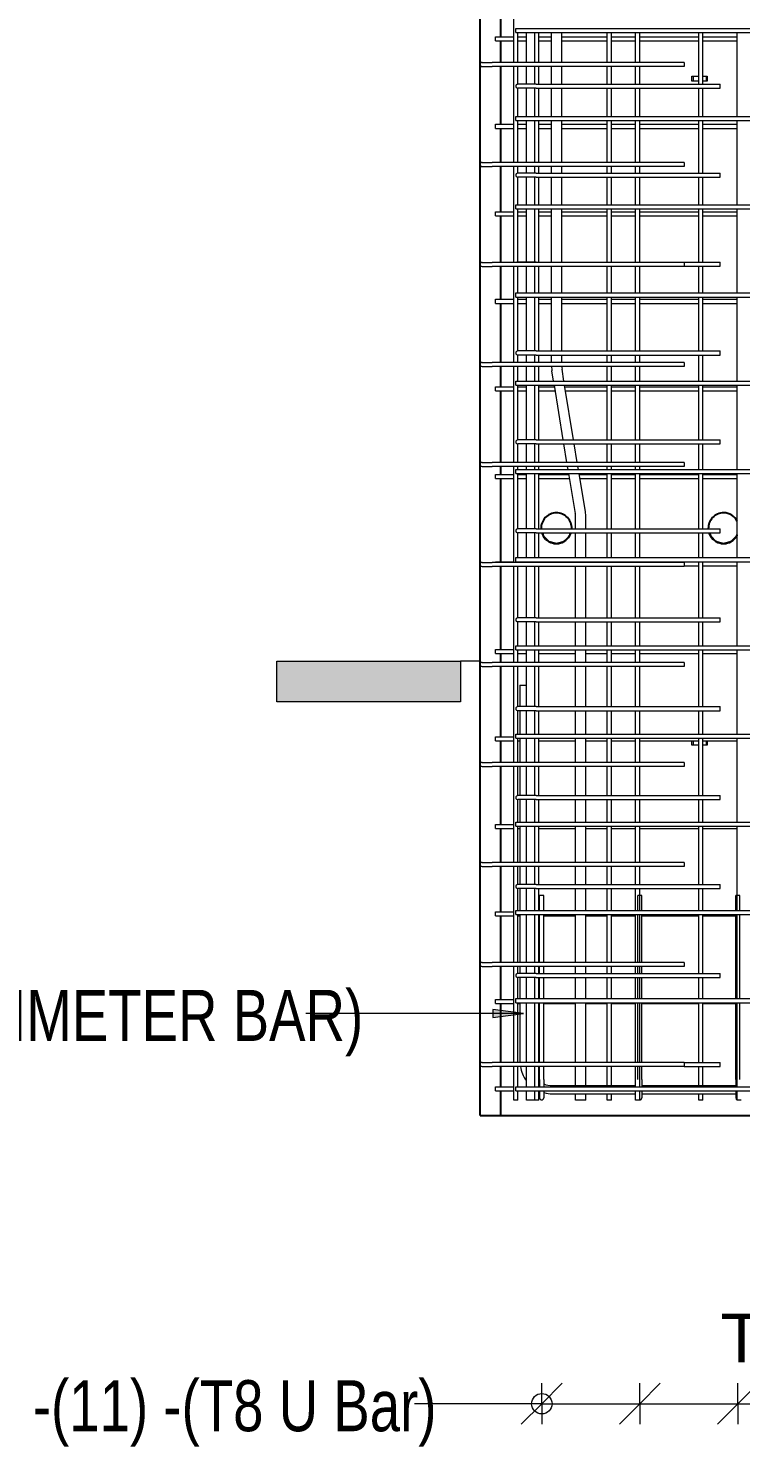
# Model space of a CAD drawing. Header units: millimetres. Extents: x 15382 to 36280, y -2060 to 13564.
# Drawn here: x 17426 to 18820, y -2044 to 734 of the extents above; entities that cross this region are included whole.
import ezdxf

# ---------------------------------------------------------------- set-up
doc = ezdxf.new("R2010")
doc.units = ezdxf.units.MM
for name, color, linetype, lineweight in [('A-ANNO-DIMS', 211, 'Continuous', 9), ('A-ANNO-DIMS-40', 211, 'Continuous', 9), ('A-GENM', 13, 'Continuous', 18), ('A-WALL', 113, 'Continuous', 25), ('G-ANNO-SYMB', 111, 'Continuous', 9), ('S-RBAR', 171, 'Continuous', 18), ('S-RBAR-IDEN', 171, 'Continuous', 9)]:
    doc.layers.add(name, color=color, linetype=linetype, lineweight=lineweight)
doc.styles.add('Arial_1', font='arial.ttf', dxfattribs={"height": 95.25})
doc.styles.add('Nirmala UI Semilight', font='NirmalaS.ttf', dxfattribs={"width": 0.8, "height": 100})
doc.dimstyles.new('Arrow_Filled_-_2_5_NI_UI', dxfattribs={"dimscale": 304.8, "dimtxt": 104.736395, "dimasz": 0.262467, "dimexe": 0.131234, "dimexo": 0.0625, "dimgap": 0.131234, "dimtad": 1, "dimdec": 0, "dimzin": 0, "dimdsep": 46, "dimtxsty": 'Nirmala UI Semilight', "dimblk1": 'OBLIQUE', "dimblk2": 'OBLIQUE', "dimsah": 1, "dimcen": 0.09, "dimazin": 0, "dimtfac": 1, "dimtdec": 4, "dimtix": 1, "dimtmove": 0, "dimatfit": 3, "dimfxl": 0.131234, "dimfxlon": 1, "dimtvp": 1, "dimtolj": 1, "dimtzin": 0, "dimarcsym": 2})

# ---------------------------------------------------------------- blocks, each defined once
blk = doc.blocks.new('RR spread anchor face based - RR-SA-2_5-200-1726821-Elevation Front 1')
at = {"layer": 'A-GENM'}
for p, q in [((18725.1, -670), (18725.1, -661.6)), ((18727.6, -661.6), (18727.6, -670)), ((18752.6, -661.6), (18752.6, -670)), ((18755.1, -661.6), (18755.1, -670)), ((18727.6, -670), (18725.1, -670)), ((18738.6, -670), (18727.6, -670)), ((18752.6, -670), (18746.6, -670)), ((18755.1, -670), (18752.6, -670))]:
    blk.add_line(p, q, dxfattribs=at)
blk = doc.blocks.new('RR spread anchor face based - RR-SA-2_5-200-V5-Elevation Front 1')
at = {"layer": 'A-GENM'}
for p, q in [((18725.1, 640), (18727.6, 640)), ((18725.1, 630), (18725.1, 640)), ((18727.6, 640), (18738.6, 640)), ((18727.6, 640), (18727.6, 630)), ((18746.6, 640), (18752.6, 640)), ((18752.6, 640), (18755.1, 640)), ((18752.6, 640), (18752.6, 630)), ((18755.1, 640), (18755.1, 630)), ((18727.6, 630), (18725.1, 630)), ((18738.6, 630), (18727.6, 630)), ((18752.6, 630), (18746.6, 630)), ((18755.1, 630), (18752.6, 630))]:
    blk.add_line(p, q, dxfattribs=at)
blk = doc.blocks.new('Detail View - M_Section Tail - Filled Horizontal-14034-Elevation Front 1')
at = {"layer": 'G-ANNO-SYMB'}
blk.add_hatch(color=256, dxfattribs=at).paths.add_polyline_path([(18271.9, 3714.8), (18271.9, 3794.8), (17911.9, 3794.8), (17911.9, 3714.8)])
for p, q in [((17911.9, 3714.8), (17911.9, 3794.8)), ((17911.9, 3794.8), (18271.9, 3794.8)), ((18271.9, 3794.8), (18271.9, 3714.8)), ((18271.9, 3714.8), (17911.9, 3714.8))]:
    blk.add_line(p, q, dxfattribs=at)
blk = doc.blocks.new('DIMBLOCK1-Elevation Front 1')
at = {"layer": 'A-ANNO-DIMS-40'}
for p, q in [((18430.8, -1959.4), (18470.8, -1919.4)), ((18430.8, -1959.4), (18430.8, -1919.4)), ((18622.9, -1959.4), (18662.9, -1919.4)), ((18622.9, -1959.4), (18622.9, -1919.4)), ((18430.8, -1959.4), (18390.8, -1999.4)), ((18430.8, -1959.4), (18622.9, -1959.4)), ((18430.8, -1959.4), (18430.8, -1999.4)), ((18622.9, -1959.4), (18582.9, -1999.4)), ((18622.9, -1959.4), (18622.9, -1999.4))]:
    blk.add_line(p, q, dxfattribs=at)
blk = doc.blocks.new('_Oblique')
at = {"color": 0, "linetype": 'ByBlock', "lineweight": -2}
blk.add_line((-0.5, -0.5), (0.5, 0.5), dxfattribs=at)
blk = doc.blocks.new('DIMBLOCK2-Elevation Front 1')
at = {"layer": 'A-ANNO-DIMS-40'}
for p, q in [((18622.9, -1959.4), (18662.9, -1919.4)), ((18622.9, -1959.4), (18622.9, -1919.4)), ((18815.1, -1959.4), (18855.1, -1919.4)), ((18815.1, -1959.4), (18815.1, -1919.4)), ((18622.9, -1959.4), (18582.9, -1999.4)), ((18622.9, -1959.4), (18815.1, -1959.4)), ((18622.9, -1959.4), (18622.9, -1999.4)), ((18815.1, -1959.4), (18775.1, -1999.4)), ((18815.1, -1959.4), (18815.1, -1999.4))]:
    blk.add_line(p, q, dxfattribs=at)
blk = doc.blocks.new('DIMBLOCK3-Elevation Front 1')
at = {"layer": 'A-ANNO-DIMS-40'}
for p, q in [((18815.1, -1959.4), (18855.1, -1919.4)), ((18815.1, -1959.4), (18815.1, -1919.4)), ((19007.2, -1959.4), (19047.2, -1919.4)), ((19007.2, -1959.4), (19007.2, -1919.4)), ((18815.1, -1959.4), (18775.1, -1999.4)), ((18815.1, -1959.4), (19007.2, -1959.4)), ((18815.1, -1959.4), (18815.1, -1999.4)), ((19007.2, -1959.4), (18967.2, -1999.4)), ((19007.2, -1959.4), (19007.2, -1999.4))]:
    blk.add_line(p, q, dxfattribs=at)
blk = doc.blocks.new('DIMBLOCK11-Elevation Front 1')
at = {"layer": 'A-ANNO-DIMS-40'}
for p, q in [((18430.8, -1959.4), (18470.8, -1919.4)), ((18430.8, -1959.4), (18430.8, -1919.4)), ((18622.9, -1959.4), (18662.9, -1919.4)), ((18622.9, -1959.4), (18622.9, -1919.4)), ((18815.1, -1959.4), (18855.1, -1919.4)), ((18815.1, -1959.4), (18815.1, -1919.4)), ((19007.2, -1959.4), (19047.2, -1919.4)), ((19007.2, -1959.4), (19007.2, -1919.4)), ((19196.8, -1959.4), (19236.8, -1919.4)), ((19196.8, -1959.4), (19196.8, -1919.4)), ((18430.8, -1959.4), (18390.8, -1999.4)), ((18430.8, -1959.4), (19007.2, -1959.4)), ((18430.8, -1959.4), (18622.9, -1959.4)), ((18430.8, -1959.4), (18430.8, -1999.4)), ((18622.9, -1959.4), (18582.9, -1999.4)), ((18622.9, -1959.4), (18815.1, -1959.4)), ((18622.9, -1959.4), (18622.9, -1999.4)), ((18815.1, -1959.4), (18775.1, -1999.4)), ((18815.1, -1959.4), (19007.2, -1959.4)), ((18815.1, -1959.4), (18815.1, -1999.4)), ((19007.2, -1959.4), (18967.2, -1999.4)), ((19007.2, -1959.4), (19196.8, -1959.4)), ((19007.2, -1959.4), (19007.2, -1999.4)), ((19196.8, -1959.4), (19156.8, -1999.4)), ((19196.8, -1959.4), (19196.8, -1999.4))]:
    blk.add_line(p, q, dxfattribs=at)
blk = doc.blocks.new('_None')

msp = doc.modelspace()

# ---------------------------------------------------------------- hatches: boundary and pattern name
at = {"layer": 'S-RBAR-IDEN'}
msp.add_hatch(color=256, dxfattribs=at).paths.add_polyline_path([(18395, -1195.2), (18335, -1187.3), (18335, -1203.1)])

# ---------------------------------------------------------------- linework, layer by layer
at = {"layer": 'A-WALL'}
for p, q in [((18310.1, -1395), (18310.1, 3060)), ((18350.1, 854.8), (18350.1, 717.1)), ((18350.1, 709.1), (18350.1, 667)), ((18350.1, 659), (18350.1, 545.8)), ((18350.1, 537.8), (18350.1, 471.2)), ((18350.1, 463.2), (18350.1, 374.4)), ((18350.1, 366.4), (18350.1, 275.4)), ((18350.1, 267.4), (18350.1, 203.1)), ((18350.1, 195.1), (18350.1, 79.6)), ((18350.1, 71.6), (18350.1, 31.8)), ((18350.1, 23.8), (18350.1, -116.2)), ((18350.1, -124.2), (18350.1, -139.6)), ((18350.1, -147.6), (18350.1, -310.9)), ((18429.7, -245.4), (18429.9, -246.2)), ((18489.2, -246.2), (18489.5, -245.4)), ((18757.2, -245.4), (18757.4, -246.2)), ((18350.1, -320), (18350.1, -482.3)), ((18350.1, -490.3), (18350.1, -507.8)), ((18350.1, -515.8), (18350.1, -653.6)), ((18350.1, -661.6), (18350.1, -703.6)), ((18350.1, -711.6), (18350.1, -825)), ((18350.1, -833), (18350.1, -899.4)), ((18350.1, -907.4), (18350.1, -996.3)), ((18350.1, -1004.3), (18350.1, -1095.2)), ((18350.1, -1103.2), (18350.1, -1167.7)), ((18350.1, -1175.7), (18350.1, -1291)), ((18350.1, -1299), (18350.1, -1339)), ((18350.1, -1347), (18350.1, -1395)), ((18310.1, -1395), (20464.6, -1395))]:
    msp.add_line(p, q, dxfattribs=at)
at = {"layer": 'A-WALL', "flags": 128}
for points in [[(18432.1, -254.2), (18433.6, -260), (18444.6, -271), (18459.6, -275)], [(18459.6, -275), (18474.6, -271), (18485.6, -259.9), (18487.1, -254.2)], [(18759.6, -254.2), (18761.1, -260), (18772.1, -271), (18787.1, -275)], [(18787.1, -275), (18802.1, -271), (18813.1, -259.9), (18813.7, -257.6)]]:
    msp.add_lwpolyline(points, dxfattribs=at)
at = {"layer": 'A-WALL'}
for centre, start, end in [((18459.6, -245), 90, 182.4078), ((18459.6, -245), 357.5922, 90), ((18787.1, -245), 90, 182.4078), ((18787.1, -245), 26.6693, 90), ((18459.6, -245), 198.0719, 209.7233), ((18459.6, -245), 210.813, 239.6231), ((18459.6, -245), 241.0171, 269.268), ((18459.6, -245), 270.7209, 299.4239), ((18459.6, -245), 300.812, 329.6241), ((18459.6, -245), 330.719, 341.9281), ((18787.1, -245), 198.0719, 209.7233), ((18787.1, -245), 210.813, 239.6231), ((18787.1, -245), 241.0171, 269.268), ((18787.1, -245), 270.7209, 299.4239), ((18787.1, -245), 300.812, 329.6241), ((18787.1, -245), 330.719, 333.3307)]:
    msp.add_arc(centre, 30, start, end, dxfattribs=at)
at = {"layer": 'G-ANNO-SYMB'}
msp.add_line((18310, -505.2), (18271.9, -505.2), dxfattribs=at)
at = {"layer": 'S-RBAR'}
for p, q in [((18376.1, 667), (18376.1, 854.8)), ((18380.1, 733.7), (20434.6, 733.7)), ((18380.1, 725.7), (18380.1, 733.7)), ((18380.1, 725.7), (20434.6, 725.7)), ((18384.1, 667), (18384.1, 725.7)), ((18401.1, 667), (18401.1, 725.7)), ((18417.1, 667), (18417.1, 725.7)), ((18417.3, 667), (18417.3, 725.7)), ((18425.3, 667), (18425.3, 725.7)), ((18450.1, 667), (18450.1, 725.7)), ((18470.1, 667), (18470.1, 725.7)), ((18559.2, 667), (18559.2, 725.7)), ((18567.2, 667), (18567.2, 725.7)), ((18614.7, 667), (18614.7, 725.7)), ((18622.7, 667), (18622.7, 725.7)), ((18738.6, 624.4), (18738.6, 725.7)), ((18746.6, 624.4), (18746.6, 725.7)), ((18813.7, 561), (18813.7, 725.7)), ((18340.1, 717.1), (18376.1, 717.1)), ((18340.1, 709.1), (18340.1, 717.1)), ((18340.1, 709.1), (18376.1, 709.1)), ((18384.1, 717.1), (18401.1, 717.1)), ((18384.1, 709.1), (18401.1, 709.1)), ((18425.3, 717.1), (18450.1, 717.1)), ((18425.3, 709.1), (18450.1, 709.1)), ((18470.1, 717.1), (18559.2, 717.1)), ((18470.1, 709.1), (18559.2, 709.1)), ((18567.2, 717.1), (18614.7, 717.1)), ((18567.2, 709.1), (18614.7, 709.1)), ((18622.7, 717.1), (18738.6, 717.1)), ((18622.7, 709.1), (18738.6, 709.1)), ((18746.6, 717.1), (18813.7, 717.1)), ((18746.6, 709.1), (18813.7, 709.1)), ((18314.1, 667), (18334.1, 667)), ((18710.1, 667), (18334.1, 667)), ((18710.1, 667), (18710.1, 659)), ((18314.1, 659), (18334.1, 659)), ((18710.1, 659), (18334.1, 659)), ((18376.1, 471.2), (18376.1, 659)), ((18384.1, 624.4), (18384.1, 659)), ((18401.1, 624.4), (18401.1, 659)), ((18417.1, 624.4), (18417.1, 659)), ((18417.3, 624.4), (18417.3, 659)), ((18425.3, 624.4), (18425.3, 659)), ((18450.1, 624.4), (18450.1, 659)), ((18470.1, 624.4), (18470.1, 659)), ((18559.2, 624.4), (18559.2, 659)), ((18567.2, 624.4), (18567.2, 659)), ((18614.7, 624.4), (18614.7, 659)), ((18622.7, 624.4), (18622.7, 659)), ((18420.1, 624.4), (18384.1, 624.4)), ((18384.1, 561), (18384.1, 616.4)), ((18420.1, 616.4), (18384.1, 616.4)), ((18401.1, 561), (18401.1, 616.4)), ((18417.1, 561), (18417.1, 616.4)), ((18417.3, 561), (18417.3, 616.4)), ((18420.1, 624.4), (18780.1, 624.4)), ((18420.1, 616.4), (18780.1, 616.4)), ((18425.3, 561), (18425.3, 616.4)), ((18450.1, 561), (18450.1, 616.4)), ((18470.1, 561), (18470.1, 616.4)), ((18559.2, 561), (18559.2, 616.4)), ((18567.2, 561), (18567.2, 616.4)), ((18614.7, 561), (18614.7, 616.4)), ((18622.7, 561), (18622.7, 616.4)), ((18738.6, 561), (18738.6, 616.4)), ((18746.6, 561), (18746.6, 616.4)), ((18780.1, 616.4), (18780.1, 624.4)), ((18380.1, 561), (20434.6, 561)), ((18380.1, 553), (18380.1, 561)), ((18340.1, 545.8), (18376.1, 545.8)), ((18340.1, 537.8), (18340.1, 545.8)), ((18340.1, 537.8), (18376.1, 537.8)), ((18380.1, 553), (20434.6, 553)), ((18384.1, 471.2), (18384.1, 553)), ((18384.1, 545.8), (18401.1, 545.8)), ((18384.1, 537.8), (18401.1, 537.8)), ((18401.1, 471.2), (18401.1, 553)), ((18417.1, 471.2), (18417.1, 553)), ((18417.3, 471.2), (18417.3, 553)), ((18425.3, 471.2), (18425.3, 553)), ((18425.3, 545.8), (18450.1, 545.8)), ((18425.3, 537.8), (18450.1, 537.8)), ((18450.1, 471.2), (18450.1, 553)), ((18470.1, 471.2), (18470.1, 553)), ((18470.1, 545.8), (18559.2, 545.8)), ((18470.1, 537.8), (18559.2, 537.8)), ((18559.2, 471.2), (18559.2, 553)), ((18567.2, 471.2), (18567.2, 553)), ((18567.2, 545.8), (18614.7, 545.8)), ((18567.2, 537.8), (18614.7, 537.8)), ((18614.7, 471.2), (18614.7, 553)), ((18622.7, 471.2), (18622.7, 553)), ((18622.7, 545.8), (18738.6, 545.8)), ((18622.7, 537.8), (18738.6, 537.8)), ((18738.6, 450.3), (18738.6, 553)), ((18746.6, 450.3), (18746.6, 553)), ((18746.6, 545.8), (18813.7, 545.8)), ((18746.6, 537.8), (18813.7, 537.8)), ((18813.7, 388.2), (18813.7, 553)), ((18314.1, 471.2), (18334.1, 471.2)), ((18314.1, 463.2), (18334.1, 463.2)), ((18710.1, 471.2), (18334.1, 471.2)), ((18710.1, 463.2), (18334.1, 463.2)), ((18376.1, 275.4), (18376.1, 463.2)), ((18384.1, 450.3), (18384.1, 463.2)), ((18420.1, 450.3), (18384.1, 450.3)), ((18401.1, 450.3), (18401.1, 463.2)), ((18417.1, 450.3), (18417.1, 463.2)), ((18417.3, 450.3), (18417.3, 463.2)), ((18420.1, 450.3), (18780.1, 450.3)), ((18425.3, 450.3), (18425.3, 463.2)), ((18450.1, 450.3), (18450.1, 463.2)), ((18470.1, 450.3), (18470.1, 463.2)), ((18559.2, 450.3), (18559.2, 463.2)), ((18567.2, 450.3), (18567.2, 463.2)), ((18614.7, 450.3), (18614.7, 463.2)), ((18622.7, 450.3), (18622.7, 463.2)), ((18710.1, 471.2), (18710.1, 463.2)), ((18780.1, 442.3), (18780.1, 450.3)), ((18384.1, 388.2), (18384.1, 442.3)), ((18420.1, 442.3), (18384.1, 442.3)), ((18401.1, 388.2), (18401.1, 442.3)), ((18417.1, 388.2), (18417.1, 442.3)), ((18417.3, 388.2), (18417.3, 442.3)), ((18420.1, 442.3), (18780.1, 442.3)), ((18425.3, 388.2), (18425.3, 442.3)), ((18450.1, 388.2), (18450.1, 442.3)), ((18470.1, 388.2), (18470.1, 442.3)), ((18559.2, 388.2), (18559.2, 442.3)), ((18567.2, 388.2), (18567.2, 442.3)), ((18614.7, 388.2), (18614.7, 442.3)), ((18622.7, 388.2), (18622.7, 442.3)), ((18738.6, 388.2), (18738.6, 442.3)), ((18746.6, 388.2), (18746.6, 442.3)), ((18340.1, 374.4), (18376.1, 374.4)), ((18340.1, 366.4), (18340.1, 374.4)), ((18340.1, 366.4), (18376.1, 366.4)), ((18380.1, 388.2), (20434.6, 388.2)), ((18380.1, 380.2), (18380.1, 388.2)), ((18380.1, 380.2), (20434.6, 380.2)), ((18384.1, 276.1), (18384.1, 380.2)), ((18384.1, 374.4), (18401.1, 374.4)), ((18384.1, 366.4), (18401.1, 366.4)), ((18401.1, 276.1), (18401.1, 380.2)), ((18417.1, 276.1), (18417.1, 380.2)), ((18417.3, 276.1), (18417.3, 380.2)), ((18425.3, 276.1), (18425.3, 380.2)), ((18425.3, 374.4), (18450.1, 374.4)), ((18425.3, 366.4), (18450.1, 366.4)), ((18450.1, 276.1), (18450.1, 380.2)), ((18470.1, 276.1), (18470.1, 380.2)), ((18470.1, 374.4), (18559.2, 374.4)), ((18470.1, 366.4), (18559.2, 366.4)), ((18559.2, 276.1), (18559.2, 380.2)), ((18567.2, 276.1), (18567.2, 380.2)), ((18567.2, 374.4), (18614.7, 374.4)), ((18567.2, 366.4), (18614.7, 366.4)), ((18614.7, 276.1), (18614.7, 380.2)), ((18622.7, 276.1), (18622.7, 380.2)), ((18622.7, 374.4), (18738.6, 374.4)), ((18622.7, 366.4), (18738.6, 366.4)), ((18738.6, 276.1), (18738.6, 380.2)), ((18746.6, 276.1), (18746.6, 380.2)), ((18746.6, 374.4), (18813.7, 374.4)), ((18746.6, 366.4), (18813.7, 366.4)), ((18813.7, 215.5), (18813.7, 380.2)), ((18314.1, 275.4), (18334.1, 275.4)), ((18314.1, 267.4), (18334.1, 267.4)), ((18710.1, 275.4), (18334.1, 275.4)), ((18710.1, 267.4), (18334.1, 267.4)), ((18376.1, 79.6), (18376.1, 267.4)), ((18420.1, 276.1), (18384.1, 276.1)), ((18384.1, 215.5), (18384.1, 267.4)), ((18401.1, 215.5), (18401.1, 267.4)), ((18417.1, 215.5), (18417.1, 267.4)), ((18417.3, 215.5), (18417.3, 267.4)), ((18420.1, 276.1), (18780.1, 276.1)), ((18425.3, 215.5), (18425.3, 267.4)), ((18450.1, 215.5), (18450.1, 267.4)), ((18470.1, 215.5), (18470.1, 267.4)), ((18559.2, 215.5), (18559.2, 267.4)), ((18567.2, 215.5), (18567.2, 267.4)), ((18614.7, 215.5), (18614.7, 267.4)), ((18622.7, 215.5), (18622.7, 267.4)), ((18710.1, 275.4), (18710.1, 267.4)), ((18710.1, 268.1), (18780.1, 268.1)), ((18738.6, 215.5), (18738.6, 268.1)), ((18746.6, 215.5), (18746.6, 268.1)), ((18780.1, 268.1), (18780.1, 276.1)), ((18340.1, 203.1), (18376.1, 203.1)), ((18340.1, 195.1), (18340.1, 203.1)), ((18340.1, 195.1), (18376.1, 195.1)), ((18380.1, 215.5), (20434.6, 215.5)), ((18380.1, 207.5), (18380.1, 215.5)), ((18380.1, 207.5), (20434.6, 207.5)), ((18384.1, 102), (18384.1, 207.5)), ((18384.1, 203.1), (18401.1, 203.1)), ((18384.1, 195.1), (18401.1, 195.1)), ((18401.1, 102), (18401.1, 207.5)), ((18417.1, 102), (18417.1, 207.5)), ((18417.3, 102), (18417.3, 207.5)), ((18425.3, 102), (18425.3, 207.5)), ((18425.3, 203.1), (18450.1, 203.1)), ((18425.3, 195.1), (18450.1, 195.1)), ((18450.1, 102), (18450.1, 207.5)), ((18470.1, 102), (18470.1, 207.5)), ((18470.1, 203.1), (18559.2, 203.1)), ((18470.1, 195.1), (18559.2, 195.1)), ((18559.2, 102), (18559.2, 207.5)), ((18567.2, 102), (18567.2, 207.5)), ((18567.2, 203.1), (18614.7, 203.1)), ((18567.2, 195.1), (18614.7, 195.1)), ((18614.7, 102), (18614.7, 207.5)), ((18622.7, 102), (18622.7, 207.5)), ((18622.7, 203.1), (18738.6, 203.1)), ((18622.7, 195.1), (18738.6, 195.1)), ((18738.6, 102), (18738.6, 207.5)), ((18746.6, 102), (18746.6, 207.5)), ((18746.6, 203.1), (18813.7, 203.1)), ((18746.6, 195.1), (18813.7, 195.1)), ((18813.7, 42.8), (18813.7, 207.5)), ((18420.1, 102), (18384.1, 102)), ((18384.1, 79.6), (18384.1, 94)), ((18420.1, 94), (18384.1, 94)), ((18401.1, 79.6), (18401.1, 94)), ((18417.1, 79.6), (18417.1, 94)), ((18417.3, 79.6), (18417.3, 94)), ((18420.1, 102), (18780.1, 102)), ((18420.1, 94), (18780.1, 94)), ((18425.3, 79.6), (18425.3, 94)), ((18450.1, 79.6), (18450.1, 94)), ((18470.1, 79.6), (18470.1, 94)), ((18559.2, 79.6), (18559.2, 94)), ((18567.2, 79.6), (18567.2, 94)), ((18614.7, 79.6), (18614.7, 94)), ((18622.7, 79.6), (18622.7, 94)), ((18738.6, 42.8), (18738.6, 94)), ((18746.6, 42.8), (18746.6, 94)), ((18780.1, 94), (18780.1, 102)), ((18314.1, 79.6), (18334.1, 79.6)), ((18314.1, 71.6), (18334.1, 71.6)), ((18710.1, 79.6), (18334.1, 79.6)), ((18710.1, 71.6), (18334.1, 71.6)), ((18376.1, -116.2), (18376.1, 71.6)), ((18384.1, 42.8), (18384.1, 71.6)), ((18401.1, 42.8), (18401.1, 71.6)), ((18417.1, 42.8), (18417.1, 71.6)), ((18417.3, 42.8), (18417.3, 71.6)), ((18425.3, 42.8), (18425.3, 71.6)), ((18454.2, 42.8), (18450.9, 63)), ((18474.5, 42.8), (18470.7, 66.3)), ((18559.2, 42.8), (18559.2, 71.6)), ((18567.2, 42.8), (18567.2, 71.6)), ((18614.7, 42.8), (18614.7, 71.6)), ((18622.7, 42.8), (18622.7, 71.6)), ((18710.1, 79.6), (18710.1, 71.6)), ((18340.1, 31.8), (18376.1, 31.8)), ((18340.1, 23.8), (18340.1, 31.8)), ((18380.1, 42.8), (20434.6, 42.8)), ((18380.1, 34.8), (18380.1, 42.8)), ((18380.1, 34.8), (20434.6, 34.8)), ((18384.1, -72.1), (18384.1, 34.8)), ((18384.1, 31.8), (18401.1, 31.8)), ((18401.1, -72.1), (18401.1, 34.8)), ((18417.1, -72.1), (18417.1, 34.8)), ((18417.3, -72.1), (18417.3, 34.8)), ((18425.3, -72.1), (18425.3, 34.8)), ((18425.3, 31.8), (18456, 31.8)), ((18473.1, -72.1), (18455.6, 34.8)), ((18493.3, -72.1), (18475.8, 34.8)), ((18476.3, 31.8), (18559.2, 31.8)), ((18559.2, -72.1), (18559.2, 34.8)), ((18567.2, -72.1), (18567.2, 34.8)), ((18567.2, 31.8), (18614.7, 31.8)), ((18614.7, -72.1), (18614.7, 34.8)), ((18622.7, -72.1), (18622.7, 34.8)), ((18622.7, 31.8), (18738.6, 31.8)), ((18738.6, -72.1), (18738.6, 34.8)), ((18746.6, -72.1), (18746.6, 34.8)), ((18746.6, 31.8), (18813.7, 31.8)), ((18813.7, -129.9), (18813.7, 34.8)), ((18340.1, 23.8), (18376.1, 23.8)), ((18384.1, 23.8), (18401.1, 23.8)), ((18425.3, 23.8), (18457.4, 23.8)), ((18477.6, 23.8), (18559.2, 23.8)), ((18567.2, 23.8), (18614.7, 23.8)), ((18622.7, 23.8), (18738.6, 23.8)), ((18746.6, 23.8), (18813.7, 23.8)), ((18420.1, -72.1), (18384.1, -72.1)), ((18384.1, -116.2), (18384.1, -80.1)), ((18420.1, -80.1), (18384.1, -80.1)), ((18401.1, -116.2), (18401.1, -80.1)), ((18417.1, -116.2), (18417.1, -80.1)), ((18417.3, -116.2), (18417.3, -80.1)), ((18420.1, -72.1), (18780.1, -72.1)), ((18420.1, -80.1), (18780.1, -80.1)), ((18425.3, -116.2), (18425.3, -80.1)), ((18480.3, -116.2), (18474.4, -80.1)), ((18500.6, -116.2), (18494.6, -80.1)), ((18559.2, -116.2), (18559.2, -80.1)), ((18567.2, -116.2), (18567.2, -80.1)), ((18614.7, -116.2), (18614.7, -80.1)), ((18622.7, -116.2), (18622.7, -80.1)), ((18738.6, -129.9), (18738.6, -80.1)), ((18746.6, -129.9), (18746.6, -80.1)), ((18780.1, -80.1), (18780.1, -72.1)), ((18314.1, -116.2), (18334.1, -116.2)), ((18314.1, -124.2), (18334.1, -124.2)), ((18710.1, -116.2), (18334.1, -116.2)), ((18710.1, -124.2), (18334.1, -124.2)), ((18376.1, -312), (18376.1, -124.2)), ((18380.1, -129.9), (20434.6, -129.9)), ((18380.1, -137.9), (18380.1, -129.9)), ((18380.1, -137.9), (20434.6, -137.9)), ((18384.1, -129.9), (18384.1, -124.2)), ((18384.1, -246.2), (18384.1, -137.9)), ((18401.1, -129.9), (18401.1, -124.2)), ((18401.1, -246.2), (18401.1, -137.9)), ((18417.1, -129.9), (18417.1, -124.2)), ((18417.1, -246.2), (18417.1, -137.9)), ((18417.3, -129.9), (18417.3, -124.2)), ((18417.3, -246.2), (18417.3, -137.9)), ((18425.3, -129.9), (18425.3, -124.2)), ((18425.3, -246.2), (18425.3, -137.9)), ((18482.5, -129.9), (18481.6, -124.2)), ((18496.7, -216.1), (18483.9, -137.9)), ((18502.8, -129.9), (18501.9, -124.2)), ((18516.4, -212.8), (18504.1, -137.9)), ((18559.2, -129.9), (18559.2, -124.2)), ((18559.2, -246.2), (18559.2, -137.9)), ((18567.2, -129.9), (18567.2, -124.2)), ((18567.2, -246.2), (18567.2, -137.9)), ((18614.7, -129.9), (18614.7, -124.2)), ((18614.7, -246.2), (18614.7, -137.9)), ((18622.7, -129.9), (18622.7, -124.2)), ((18622.7, -246.2), (18622.7, -137.9)), ((18710.1, -116.2), (18710.1, -124.2)), ((18738.6, -246.2), (18738.6, -137.9)), ((18746.6, -246.2), (18746.6, -137.9)), ((18813.7, -302.7), (18813.7, -137.9)), ((18340.1, -139.6), (18376.1, -139.6)), ((18340.1, -147.6), (18340.1, -139.6)), ((18340.1, -147.6), (18376.1, -147.6)), ((18384.1, -139.6), (18401.1, -139.6)), ((18384.1, -147.6), (18401.1, -147.6)), ((18425.3, -139.6), (18484.1, -139.6)), ((18425.3, -147.6), (18485.4, -147.6)), ((18504.4, -139.6), (18559.2, -139.6)), ((18505.7, -147.6), (18559.2, -147.6)), ((18567.2, -139.6), (18614.7, -139.6)), ((18567.2, -147.6), (18614.7, -147.6)), ((18622.7, -139.6), (18738.6, -139.6)), ((18622.7, -147.6), (18738.6, -147.6)), ((18746.6, -139.6), (18813.7, -139.6)), ((18746.6, -147.6), (18813.7, -147.6)), ((18420.1, -246.2), (18384.1, -246.2)), ((18420.1, -246.2), (18780.1, -246.2)), ((18497.2, -246.2), (18497.2, -223.3)), ((18517.2, -246.2), (18517.2, -223.3)), ((18780.1, -254.2), (18780.1, -246.2)), ((18384.1, -302.7), (18384.1, -254.2)), ((18420.1, -254.2), (18384.1, -254.2)), ((18401.1, -302.7), (18401.1, -254.2)), ((18417.1, -302.7), (18417.1, -254.2)), ((18417.3, -302.7), (18417.3, -254.2)), ((18420.1, -254.2), (18780.1, -254.2)), ((18425.3, -302.7), (18425.3, -254.2)), ((18497.2, -302.7), (18497.2, -254.2)), ((18517.2, -302.7), (18517.2, -254.2)), ((18559.2, -302.7), (18559.2, -254.2)), ((18567.2, -302.7), (18567.2, -254.2)), ((18614.7, -302.7), (18614.7, -254.2)), ((18622.7, -302.7), (18622.7, -254.2)), ((18738.6, -302.7), (18738.6, -254.2)), ((18746.6, -302.7), (18746.6, -254.2)), ((18380.1, -302.7), (20434.6, -302.7)), ((18380.1, -310.7), (18380.1, -302.7)), ((18314.1, -312), (18334.1, -312)), ((18314.1, -320), (18334.1, -320)), ((18710.1, -312), (18334.1, -312)), ((18710.1, -320), (18334.1, -320)), ((18340.1, -310.9), (18376.1, -310.9)), ((18340.1, -312), (18340.1, -310.9)), ((18376.1, -507.8), (18376.1, -320)), ((18380.1, -310.7), (20434.6, -310.7)), ((18384.1, -312), (18384.1, -310.7)), ((18384.1, -310.9), (18401.1, -310.9)), ((18384.1, -420.4), (18384.1, -320)), ((18401.1, -312), (18401.1, -310.7)), ((18401.1, -420.4), (18401.1, -320)), ((18417.1, -312), (18417.1, -310.7)), ((18417.1, -420.4), (18417.1, -320)), ((18417.3, -312), (18417.3, -310.7)), ((18417.3, -420.4), (18417.3, -320)), ((18425.3, -312), (18425.3, -310.7)), ((18425.3, -310.9), (18497.2, -310.9)), ((18425.3, -420.4), (18425.3, -320)), ((18497.2, -312), (18497.2, -310.7)), ((18497.2, -420.4), (18497.2, -320)), ((18517.2, -312), (18517.2, -310.7)), ((18517.2, -310.9), (18559.2, -310.9)), ((18517.2, -420.4), (18517.2, -320)), ((18559.2, -312), (18559.2, -310.7)), ((18559.2, -420.4), (18559.2, -320)), ((18567.2, -312), (18567.2, -310.7)), ((18567.2, -310.9), (18614.7, -310.9)), ((18567.2, -420.4), (18567.2, -320)), ((18614.7, -312), (18614.7, -310.7)), ((18614.7, -420.4), (18614.7, -320)), ((18622.7, -312), (18622.7, -310.7)), ((18622.7, -310.9), (18738.6, -310.9)), ((18622.7, -420.4), (18622.7, -320)), ((18710.1, -312), (18710.1, -320)), ((18710.1, -318.9), (18738.6, -318.9)), ((18738.6, -420.4), (18738.6, -310.7)), ((18746.6, -420.4), (18746.6, -310.7)), ((18746.6, -310.9), (18813.7, -310.9)), ((18746.6, -318.9), (18813.7, -318.9)), ((18813.7, -475.4), (18813.7, -310.7)), ((18420.1, -420.4), (18384.1, -420.4)), ((18384.1, -475.4), (18384.1, -428.4)), ((18420.1, -428.4), (18384.1, -428.4)), ((18401.1, -475.4), (18401.1, -428.4)), ((18417.1, -475.4), (18417.1, -428.4)), ((18417.3, -475.4), (18417.3, -428.4)), ((18420.1, -420.4), (18780.1, -420.4)), ((18420.1, -428.4), (18780.1, -428.4)), ((18425.3, -475.4), (18425.3, -428.4)), ((18497.2, -475.4), (18497.2, -428.4)), ((18517.2, -475.4), (18517.2, -428.4)), ((18559.2, -475.4), (18559.2, -428.4)), ((18567.2, -475.4), (18567.2, -428.4)), ((18614.7, -475.4), (18614.7, -428.4)), ((18622.7, -475.4), (18622.7, -428.4)), ((18738.6, -475.4), (18738.6, -428.4)), ((18746.6, -475.4), (18746.6, -428.4)), ((18780.1, -428.4), (18780.1, -420.4)), ((18340.1, -482.3), (18376.1, -482.3)), ((18340.1, -490.3), (18340.1, -482.3)), ((18340.1, -490.3), (18376.1, -490.3)), ((18380.1, -475.4), (20434.6, -475.4)), ((18380.1, -483.4), (18380.1, -475.4)), ((18380.1, -483.4), (20434.6, -483.4)), ((18384.1, -507.8), (18384.1, -483.4)), ((18384.1, -490.3), (18401.1, -490.3)), ((18401.1, -507.8), (18401.1, -483.4)), ((18417.1, -507.8), (18417.1, -483.4)), ((18417.3, -507.8), (18417.3, -483.4)), ((18425.3, -507.8), (18425.3, -483.4)), ((18425.3, -490.3), (18497.2, -490.3)), ((18497.2, -507.8), (18497.2, -483.4)), ((18517.2, -507.8), (18517.2, -483.4)), ((18517.2, -490.3), (18559.2, -490.3)), ((18559.2, -507.8), (18559.2, -483.4)), ((18567.2, -507.8), (18567.2, -483.4)), ((18567.2, -490.3), (18614.7, -490.3)), ((18614.7, -507.8), (18614.7, -483.4)), ((18622.7, -507.8), (18622.7, -483.4)), ((18622.7, -490.3), (18738.6, -490.3)), ((18738.6, -594.5), (18738.6, -483.4)), ((18746.6, -594.5), (18746.6, -483.4)), ((18746.6, -490.3), (18813.7, -490.3)), ((18813.7, -648.1), (18813.7, -483.4)), ((18314.1, -507.8), (18334.1, -507.8)), ((18314.1, -515.8), (18334.1, -515.8)), ((18710.1, -507.8), (18334.1, -507.8)), ((18710.1, -515.8), (18334.1, -515.8)), ((18376.1, -703.6), (18376.1, -515.8)), ((18384.1, -594.5), (18384.1, -515.8)), ((18401.1, -594.5), (18401.1, -515.8)), ((18417.1, -594.5), (18417.1, -515.8)), ((18417.3, -594.5), (18417.3, -515.8)), ((18425.3, -594.5), (18425.3, -515.8)), ((18497.2, -594.5), (18497.2, -515.8)), ((18517.2, -594.5), (18517.2, -515.8)), ((18559.2, -594.5), (18559.2, -515.8)), ((18567.2, -594.5), (18567.2, -515.8)), ((18614.7, -594.5), (18614.7, -515.8)), ((18622.7, -594.5), (18622.7, -515.8)), ((18710.1, -507.8), (18710.1, -515.8)), ((18388.2, -552.5), (18388.2, -594.5)), ((18388.2, -552.5), (18401.1, -552.5)), ((18420.1, -594.5), (18384.1, -594.5)), ((18384.1, -648.1), (18384.1, -602.5)), ((18420.1, -602.5), (18384.1, -602.5)), ((18388.2, -602.5), (18388.2, -648.1)), ((18401.1, -648.1), (18401.1, -602.5)), ((18417.1, -648.1), (18417.1, -602.5)), ((18417.3, -648.1), (18417.3, -602.5)), ((18420.1, -594.5), (18780.1, -594.5)), ((18420.1, -602.5), (18780.1, -602.5)), ((18425.3, -648.1), (18425.3, -602.5)), ((18497.2, -648.1), (18497.2, -602.5)), ((18517.2, -648.1), (18517.2, -602.5)), ((18559.2, -648.1), (18559.2, -602.5)), ((18567.2, -648.1), (18567.2, -602.5)), ((18614.7, -648.1), (18614.7, -602.5)), ((18622.7, -648.1), (18622.7, -602.5)), ((18738.6, -648.1), (18738.6, -602.5)), ((18746.6, -648.1), (18746.6, -602.5)), ((18780.1, -602.5), (18780.1, -594.5)), ((18340.1, -653.6), (18376.1, -653.6)), ((18340.1, -661.6), (18340.1, -653.6)), ((18340.1, -661.6), (18376.1, -661.6)), ((18380.1, -648.1), (20434.6, -648.1)), ((18380.1, -656.1), (18380.1, -648.1)), ((18380.1, -656.1), (20434.6, -656.1)), ((18384.1, -703.6), (18384.1, -656.1)), ((18384.1, -661.6), (18388.2, -661.6)), ((18388.2, -656.1), (18388.2, -703.6)), ((18401.1, -703.6), (18401.1, -656.1)), ((18417.1, -703.6), (18417.1, -656.1)), ((18417.3, -703.6), (18417.3, -656.1)), ((18425.3, -703.6), (18425.3, -656.1)), ((18425.3, -661.6), (18497.2, -661.6)), ((18497.2, -703.6), (18497.2, -656.1)), ((18517.2, -703.6), (18517.2, -656.1)), ((18517.2, -661.6), (18559.2, -661.6)), ((18559.2, -703.6), (18559.2, -656.1)), ((18567.2, -703.6), (18567.2, -656.1)), ((18567.2, -661.6), (18614.7, -661.6)), ((18614.7, -703.6), (18614.7, -656.1)), ((18622.7, -703.6), (18622.7, -656.1)), ((18622.7, -661.6), (18738.6, -661.6)), ((18738.6, -768.6), (18738.6, -656.1)), ((18746.6, -768.6), (18746.6, -656.1)), ((18746.6, -661.6), (18813.7, -661.6)), ((18813.7, -820.8), (18813.7, -656.1)), ((18314.1, -703.6), (18334.1, -703.6)), ((18314.1, -711.6), (18334.1, -711.6)), ((18710.1, -703.6), (18334.1, -703.6)), ((18710.1, -711.6), (18334.1, -711.6)), ((18376.1, -899.4), (18376.1, -711.6)), ((18384.1, -768.6), (18384.1, -711.6)), ((18388.2, -711.6), (18388.2, -768.6)), ((18401.1, -768.6), (18401.1, -711.6)), ((18417.1, -768.6), (18417.1, -711.6)), ((18417.3, -768.6), (18417.3, -711.6)), ((18425.3, -768.6), (18425.3, -711.6)), ((18497.2, -768.6), (18497.2, -711.6)), ((18517.2, -768.6), (18517.2, -711.6)), ((18559.2, -768.6), (18559.2, -711.6)), ((18567.2, -768.6), (18567.2, -711.6)), ((18614.7, -768.6), (18614.7, -711.6)), ((18622.7, -768.6), (18622.7, -711.6)), ((18710.1, -703.6), (18710.1, -711.6)), ((18420.1, -768.6), (18384.1, -768.6)), ((18384.1, -820.8), (18384.1, -776.6)), ((18420.1, -776.6), (18384.1, -776.6)), ((18388.2, -776.6), (18388.2, -820.8)), ((18401.1, -820.8), (18401.1, -776.6)), ((18417.1, -820.8), (18417.1, -776.6)), ((18417.3, -820.8), (18417.3, -776.6)), ((18420.1, -768.6), (18780.1, -768.6)), ((18420.1, -776.6), (18780.1, -776.6)), ((18425.3, -820.8), (18425.3, -776.6)), ((18497.2, -820.8), (18497.2, -776.6)), ((18517.2, -820.8), (18517.2, -776.6)), ((18559.2, -820.8), (18559.2, -776.6)), ((18567.2, -820.8), (18567.2, -776.6)), ((18614.7, -820.8), (18614.7, -776.6)), ((18622.7, -820.8), (18622.7, -776.6)), ((18738.6, -820.8), (18738.6, -776.6)), ((18746.6, -820.8), (18746.6, -776.6)), ((18780.1, -776.6), (18780.1, -768.6)), ((18340.1, -825), (18376.1, -825)), ((18340.1, -833), (18340.1, -825)), ((18340.1, -833), (18376.1, -833)), ((18380.1, -820.8), (20434.6, -820.8)), ((18380.1, -828.8), (18380.1, -820.8)), ((18380.1, -828.8), (20434.6, -828.8)), ((18384.1, -899.4), (18384.1, -828.8)), ((18384.1, -833), (18388.2, -833)), ((18388.2, -828.8), (18388.2, -899.4)), ((18401.1, -899.4), (18401.1, -828.8)), ((18417.1, -899.4), (18417.1, -828.8)), ((18417.3, -899.4), (18417.3, -828.8)), ((18425.3, -899.4), (18425.3, -828.8)), ((18425.3, -833), (18497.2, -833)), ((18497.2, -899.4), (18497.2, -828.8)), ((18517.2, -899.4), (18517.2, -828.8)), ((18517.2, -833), (18559.2, -833)), ((18559.2, -899.4), (18559.2, -828.8)), ((18567.2, -899.4), (18567.2, -828.8)), ((18567.2, -833), (18614.7, -833)), ((18614.7, -899.4), (18614.7, -828.8)), ((18622.7, -899.4), (18622.7, -828.8)), ((18622.7, -833), (18738.6, -833)), ((18738.6, -942.7), (18738.6, -828.8)), ((18746.6, -942.7), (18746.6, -828.8)), ((18746.6, -833), (18813.7, -833)), ((18813.7, -993.6), (18813.7, -828.8)), ((18314.1, -899.4), (18334.1, -899.4)), ((18314.1, -907.4), (18334.1, -907.4)), ((18710.1, -899.4), (18334.1, -899.4)), ((18710.1, -907.4), (18334.1, -907.4)), ((18376.1, -1095.2), (18376.1, -907.4)), ((18384.1, -942.7), (18384.1, -907.4)), ((18388.2, -907.4), (18388.2, -942.7)), ((18401.1, -942.7), (18401.1, -907.4)), ((18417.1, -942.7), (18417.1, -907.4)), ((18417.3, -942.7), (18417.3, -907.4)), ((18425.3, -942.7), (18425.3, -907.4)), ((18497.2, -942.7), (18497.2, -907.4)), ((18517.2, -942.7), (18517.2, -907.4)), ((18559.2, -942.7), (18559.2, -907.4)), ((18567.2, -942.7), (18567.2, -907.4)), ((18614.7, -942.7), (18614.7, -907.4)), ((18622.7, -942.7), (18622.7, -907.4)), ((18710.1, -899.4), (18710.1, -907.4)), ((18420.1, -942.7), (18384.1, -942.7)), ((18420.1, -942.7), (18780.1, -942.7)), ((18780.1, -950.7), (18780.1, -942.7)), ((18384.1, -993.6), (18384.1, -950.7)), ((18420.1, -950.7), (18384.1, -950.7)), ((18388.2, -950.7), (18388.2, -993.6)), ((18401.1, -993.6), (18401.1, -950.7)), ((18417.1, -993.6), (18417.1, -950.7)), ((18417.3, -993.6), (18417.3, -950.7)), ((18420.1, -950.7), (18780.1, -950.7)), ((18425.3, -993.6), (18425.3, -950.7)), ((18434.8, -964.5), (18426.8, -964.5)), ((18426.8, -993.6), (18426.8, -964.5)), ((18434.8, -993.6), (18434.8, -964.5)), ((18497.2, -993.6), (18497.2, -950.7)), ((18517.2, -993.6), (18517.2, -950.7)), ((18559.2, -993.6), (18559.2, -950.7)), ((18567.2, -993.6), (18567.2, -950.7)), ((18614.7, -993.6), (18614.7, -950.7)), ((18626.9, -964.5), (18618.9, -964.5)), ((18618.9, -993.6), (18618.9, -964.5)), ((18622.7, -993.6), (18622.7, -950.7)), ((18626.9, -993.6), (18626.9, -964.5)), ((18738.6, -993.6), (18738.6, -950.7)), ((18746.6, -993.6), (18746.6, -950.7)), ((18819.1, -964.5), (18811.1, -964.5)), ((18811.1, -993.6), (18811.1, -964.5)), ((18819.1, -993.6), (18819.1, -964.5)), ((18340.1, -996.3), (18376.1, -996.3)), ((18340.1, -1004.3), (18340.1, -996.3)), ((18380.1, -993.6), (20434.6, -993.6)), ((18380.1, -1001.6), (18380.1, -993.6)), ((18340.1, -1004.3), (18376.1, -1004.3)), ((18380.1, -1001.6), (20434.6, -1001.6)), ((18384.1, -1095.2), (18384.1, -1001.6)), ((18384.1, -1004.3), (18388.2, -1004.3)), ((18388.2, -1001.6), (18388.2, -1095.2)), ((18401.1, -1095.2), (18401.1, -1001.6)), ((18417.1, -1095.2), (18417.1, -1001.6)), ((18417.3, -1095.2), (18417.3, -1001.6)), ((18425.3, -1095.2), (18425.3, -1001.6)), ((18425.3, -1004.3), (18426.8, -1004.3)), ((18426.8, -1095.2), (18426.8, -1001.6)), ((18434.8, -1095.2), (18434.8, -1001.6)), ((18434.8, -1004.3), (18497.2, -1004.3)), ((18497.2, -1095.2), (18497.2, -1001.6)), ((18517.2, -1095.2), (18517.2, -1001.6)), ((18517.2, -1004.3), (18559.2, -1004.3)), ((18559.2, -1095.2), (18559.2, -1001.6)), ((18567.2, -1095.2), (18567.2, -1001.6)), ((18567.2, -1004.3), (18614.7, -1004.3)), ((18614.7, -1095.2), (18614.7, -1001.6)), ((18618.9, -1095.2), (18618.9, -1001.6)), ((18622.7, -1095.2), (18622.7, -1001.6)), ((18626.9, -1095.2), (18626.9, -1001.6)), ((18626.9, -1004.3), (18738.6, -1004.3)), ((18738.6, -1116.9), (18738.6, -1001.6)), ((18746.6, -1116.9), (18746.6, -1001.6)), ((18746.6, -1004.3), (18811.1, -1004.3)), ((18811.1, -1166.3), (18811.1, -1001.6)), ((18813.7, -1166.3), (18813.7, -1001.6)), ((18819.1, -1166.3), (18819.1, -1001.6)), ((18314.1, -1095.2), (18334.1, -1095.2)), ((18314.1, -1103.2), (18334.1, -1103.2)), ((18710.1, -1095.2), (18334.1, -1095.2)), ((18710.1, -1103.2), (18334.1, -1103.2)), ((18376.1, -1291), (18376.1, -1103.2)), ((18384.1, -1116.9), (18384.1, -1103.2)), ((18388.2, -1103.2), (18388.2, -1116.9)), ((18401.1, -1116.9), (18401.1, -1103.2)), ((18417.1, -1116.9), (18417.1, -1103.2)), ((18417.3, -1116.9), (18417.3, -1103.2)), ((18425.3, -1116.9), (18425.3, -1103.2)), ((18426.8, -1116.9), (18426.8, -1103.2)), ((18434.8, -1116.9), (18434.8, -1103.2)), ((18497.2, -1116.9), (18497.2, -1103.2)), ((18517.2, -1116.9), (18517.2, -1103.2)), ((18559.2, -1116.9), (18559.2, -1103.2)), ((18567.2, -1116.9), (18567.2, -1103.2)), ((18614.7, -1116.9), (18614.7, -1103.2)), ((18618.9, -1116.9), (18618.9, -1103.2)), ((18622.7, -1116.9), (18622.7, -1103.2)), ((18626.9, -1116.9), (18626.9, -1103.2)), ((18710.1, -1095.2), (18710.1, -1103.2)), ((18420.1, -1116.9), (18384.1, -1116.9)), ((18384.1, -1166.3), (18384.1, -1124.9)), ((18420.1, -1124.9), (18384.1, -1124.9)), ((18388.2, -1124.9), (18388.2, -1166.3)), ((18401.1, -1166.3), (18401.1, -1124.9)), ((18417.1, -1166.3), (18417.1, -1124.9)), ((18417.3, -1166.3), (18417.3, -1124.9)), ((18420.1, -1116.9), (18780.1, -1116.9)), ((18420.1, -1124.9), (18780.1, -1124.9)), ((18425.3, -1166.3), (18425.3, -1124.9)), ((18426.8, -1166.3), (18426.8, -1124.9)), ((18434.8, -1166.3), (18434.8, -1124.9)), ((18497.2, -1166.3), (18497.2, -1124.9)), ((18517.2, -1166.3), (18517.2, -1124.9)), ((18559.2, -1166.3), (18559.2, -1124.9)), ((18567.2, -1166.3), (18567.2, -1124.9)), ((18614.7, -1166.3), (18614.7, -1124.9)), ((18618.9, -1166.3), (18618.9, -1124.9)), ((18622.7, -1166.3), (18622.7, -1124.9)), ((18626.9, -1166.3), (18626.9, -1124.9)), ((18738.6, -1166.3), (18738.6, -1124.9)), ((18746.6, -1166.3), (18746.6, -1124.9)), ((18780.1, -1124.9), (18780.1, -1116.9)), ((18380.1, -1166.3), (20434.6, -1166.3)), ((18380.1, -1174.3), (18380.1, -1166.3)), ((18340.1, -1167.7), (18376.1, -1167.7)), ((18340.1, -1175.7), (18340.1, -1167.7)), ((18340.1, -1175.7), (18376.1, -1175.7)), ((18380.1, -1174.3), (20434.6, -1174.3)), ((18384.1, -1291), (18384.1, -1174.3)), ((18384.1, -1175.7), (18388.2, -1175.7)), ((18388.2, -1174.3), (18388.2, -1289)), ((18401.1, -1291), (18401.1, -1174.3)), ((18417.1, -1291), (18417.1, -1174.3)), ((18417.3, -1291), (18417.3, -1174.3)), ((18425.3, -1291), (18425.3, -1174.3)), ((18425.3, -1175.7), (18426.8, -1175.7)), ((18426.8, -1291), (18426.8, -1174.3)), ((18434.8, -1291), (18434.8, -1174.3)), ((18434.8, -1175.7), (18497.2, -1175.7)), ((18497.2, -1291), (18497.2, -1174.3)), ((18517.2, -1291), (18517.2, -1174.3)), ((18517.2, -1175.7), (18559.2, -1175.7)), ((18559.2, -1291), (18559.2, -1174.3)), ((18567.2, -1291), (18567.2, -1174.3)), ((18567.2, -1175.7), (18614.7, -1175.7)), ((18614.7, -1291), (18614.7, -1174.3)), ((18618.9, -1291), (18618.9, -1174.3)), ((18622.7, -1291), (18622.7, -1174.3)), ((18626.9, -1291), (18626.9, -1174.3)), ((18626.9, -1175.7), (18738.6, -1175.7)), ((18738.6, -1291), (18738.6, -1174.3)), ((18746.6, -1291), (18746.6, -1174.3)), ((18746.6, -1175.7), (18811.1, -1175.7)), ((18811.1, -1324.5), (18811.1, -1174.3)), ((18813.7, -1339), (18813.7, -1174.3)), ((18819.1, -1324.5), (18819.1, -1174.3)), ((18314.1, -1291), (18334.1, -1291)), ((18314.1, -1299), (18334.1, -1299)), ((18710.1, -1291), (18334.1, -1291)), ((18710.1, -1299), (18334.1, -1299)), ((18376.1, -1365), (18376.1, -1299)), ((18384.1, -1339), (18384.1, -1299)), ((18401.1, -1339), (18401.1, -1299)), ((18417.1, -1339), (18417.1, -1299)), ((18417.3, -1339), (18417.3, -1299)), ((18425.3, -1339), (18425.3, -1299)), ((18426.8, -1324.5), (18426.8, -1299)), ((18434.8, -1324.5), (18434.8, -1299)), ((18497.2, -1336.5), (18497.2, -1299)), ((18517.2, -1336.5), (18517.2, -1299)), ((18559.2, -1336.5), (18559.2, -1299)), ((18567.2, -1336.5), (18567.2, -1299)), ((18614.7, -1339), (18614.7, -1299)), ((18618.9, -1324.5), (18618.9, -1299)), ((18622.7, -1339), (18622.7, -1299)), ((18626.9, -1324.5), (18626.9, -1299)), ((18710.1, -1291), (18710.1, -1299)), ((18710.1, -1291), (18780.1, -1291)), ((18710.1, -1299), (18780.1, -1299)), ((18738.6, -1336.5), (18738.6, -1299)), ((18746.6, -1336.5), (18746.6, -1299)), ((18780.1, -1299), (18780.1, -1291)), ((18426.8, -1324.5), (18426.8, -1339.2)), ((18434.8, -1324.5), (18434.8, -1339.2)), ((18626.9, -1324.5), (18626.9, -1339.2)), ((18811.1, -1324.5), (18811.1, -1339.2)), ((18340.1, -1339), (18376.1, -1339)), ((18340.1, -1347), (18340.1, -1339)), ((18340.1, -1347), (18376.1, -1347)), ((18380.1, -1339), (20434.6, -1339)), ((18380.1, -1347), (18380.1, -1339)), ((18380.1, -1347), (20434.6, -1347)), ((18384.1, -1365), (18384.1, -1347)), ((18401.1, -1365), (18401.1, -1347)), ((18417.1, -1365), (18417.1, -1347)), ((18417.3, -1365), (18417.3, -1347)), ((18425.3, -1365), (18425.3, -1347)), ((18426.8, -1347.8), (18426.8, -1360.5)), ((18434.8, -1347.8), (18434.8, -1360.5)), ((18451.7, -1336.5), (18614.7, -1336.5)), ((18451.7, -1352.5), (18614.7, -1352.5)), ((18497.2, -1365), (18497.2, -1352.5)), ((18517.2, -1365), (18517.2, -1352.5)), ((18559.2, -1365), (18559.2, -1352.5)), ((18567.2, -1365), (18567.2, -1352.5)), ((18614.7, -1365), (18614.7, -1347)), ((18622.7, -1365), (18622.7, -1347)), ((18626.9, -1336.5), (18811.1, -1336.5)), ((18626.9, -1347.8), (18626.9, -1360.5)), ((18626.9, -1352.5), (18811.1, -1352.5)), ((18738.6, -1365), (18738.6, -1352.5)), ((18746.6, -1365), (18746.6, -1352.5)), ((18811.1, -1347.8), (18811.1, -1360.5)), ((18813.7, -1365), (18813.7, -1347)), ((18384.1, -1365), (18376.1, -1365)), ((18417.1, -1365), (18401.1, -1365)), ((18425.3, -1365), (18417.3, -1365)), ((18517.2, -1365), (18497.2, -1365)), ((18567.2, -1365), (18559.2, -1365)), ((18622.7, -1365), (18614.7, -1365)), ((18746.6, -1365), (18738.6, -1365)), ((18821.7, -1365), (18813.7, -1365))]:
    msp.add_line(p, q, dxfattribs=at)
for centre, radius, start, end in [((18314.1, 663), 4, 90, 270), ((18314.1, 663), 4, 90, 105), ((18314.1, 663), 4, 120, 165), ((18314.1, 663), 4, 195, 240), ((18384.1, 620.4), 4, 90, 270), ((18384.1, 620.4), 4, 120, 165), ((18384.1, 620.4), 4, 195, 240), ((18384.1, 620.4), 4, 255, 270), ((18314.1, 467.2), 4, 90, 270), ((18314.1, 467.2), 4, 120, 165), ((18314.1, 467.2), 4, 195, 240), ((18314.1, 467.2), 4, 90, 105), ((18384.1, 446.3), 4, 90, 270), ((18384.1, 446.3), 4, 120, 165), ((18384.1, 446.3), 4, 198.9702, 240), ((18384.1, 446.3), 4, 255, 270), ((18314.1, 271.4), 4, 90, 270), ((18314.1, 271.4), 4, 120, 165), ((18314.1, 271.4), 4, 195, 240), ((18314.1, 271.4), 4, 90, 105), ((18384.1, 272.1), 4, 90, 120), ((18384.1, 98), 4, 90, 270), ((18384.1, 98), 4, 120, 165), ((18384.1, 98), 4, 195, 240), ((18384.1, 98), 4, 255, 270), ((18314.1, 75.6), 4, 90, 270), ((18314.1, 75.6), 4, 120, 165), ((18314.1, 75.6), 4, 195, 240), ((18314.1, 75.6), 4, 90, 105), ((18515.1, 73.5), 65, 181.7203, 189.3048), ((18515.1, 73.5), 45, 182.4849, 189.3048), ((18384.1, -76.1), 4, 90, 270), ((18384.1, -76.1), 4, 120, 165), ((18384.1, -76.1), 4, 195, 240), ((18384.1, -76.1), 4, 255, 270), ((18314.1, -120.2), 4, 90, 270), ((18314.1, -120.2), 4, 120.2178, 165), ((18314.1, -120.2), 4, 195, 240), ((18314.1, -120.2), 4, 90, 105), ((18452.2, -223.3), 45, 0, 9.3048), ((18452.2, -223.3), 65, 360, 9.3048), ((18384.1, -250.2), 4, 90, 270), ((18384.1, -250.2), 4, 120, 165), ((18384.1, -250.2), 4, 195, 240), ((18384.1, -250.2), 4, 255, 270), ((18314.1, -316), 4, 90, 270), ((18314.1, -316), 4, 120, 165), ((18314.1, -316), 4, 195, 240), ((18314.1, -316), 4, 90, 105), ((18384.1, -424.4), 4, 90, 270), ((18384.1, -424.4), 4, 195, 240), ((18384.1, -424.4), 4, 120, 161.8285), ((18384.1, -424.4), 4, 255, 270), ((18314.1, -511.8), 4, 90, 270), ((18314.1, -511.8), 4, 120, 165), ((18314.1, -511.8), 4, 195, 240), ((18314.1, -511.8), 4, 90, 105), ((18384.1, -598.5), 4, 90, 270), ((18384.1, -598.5), 4, 120, 165), ((18384.1, -598.5), 4, 195, 240), ((18384.1, -598.5), 4, 255, 270), ((18314.1, -707.6), 4, 90, 270), ((18314.1, -707.6), 4, 120, 165), ((18314.1, -707.6), 4, 195, 240), ((18314.1, -707.6), 4, 90, 105), ((18384.1, -772.6), 4, 90, 270), ((18384.1, -772.6), 4, 120, 165), ((18384.1, -772.6), 4, 195, 240), ((18384.1, -772.6), 4, 255, 270), ((18314.1, -903.4), 4, 90, 270), ((18314.1, -903.4), 4, 120, 165), ((18314.1, -903.4), 4, 195, 240), ((18314.1, -903.4), 4, 90, 105), ((18384.1, -946.7), 4, 90, 270), ((18384.1, -946.7), 4, 120, 165), ((18384.1, -946.7), 4, 195, 240), ((18384.1, -946.7), 4, 255, 270), ((18314.1, -1099.2), 4, 90, 270), ((18314.1, -1099.2), 4, 120, 165), ((18314.1, -1099.2), 4, 195, 240), ((18314.1, -1099.2), 4, 90, 105), ((18384.1, -1120.9), 4, 90, 270), ((18384.1, -1120.9), 4, 120, 165), ((18384.1, -1120.9), 4, 195, 240), ((18384.1, -1120.9), 4, 255, 270), ((18314.1, -1295), 4, 90, 270), ((18314.1, -1295), 4, 120, 165), ((18314.1, -1295), 4, 195, 240), ((18314.1, -1295), 4, 90, 105), ((18451.7, -1289), 63.5, 180, 181.8254), ((18451.7, -1289), 63.5, 189.1269, 216.5275), ((18451.7, -1289), 47.5, 236.0301, 238.3544), ((18430.8, -1360.5), 4, 180, 0), ((18451.7, -1289), 47.5, 249.0616, 270), ((18430.8, -1360.5), 4, 345, 0), ((18451.7, -1289), 63.5, 255, 270), ((18622.9, -1360.5), 4, 270, 0), ((18622.9, -1360.5), 4, 345, 0), ((18815.1, -1360.5), 4, 180, 250.3389), ((18430.8, -1360.5), 4, 210, 255), ((18430.8, -1360.5), 4, 285, 330), ((18622.9, -1360.5), 4, 285, 330), ((18815.1, -1360.5), 4, 210, 250.3389)]:
    msp.add_arc(centre, radius, start, end, dxfattribs=at)
at = {"layer": 'S-RBAR-IDEN'}
for p, q in [((18395, -1195.2), (18335, -1187.3)), ((18335, -1187.3), (18335, -1203.1)), ((18395, -1195.2), (17968.9, -1195.2)), ((18335, -1203.1), (18395, -1195.2)), ((18431.1, -1959.5), (18181.6, -1959.5))]:
    msp.add_line(p, q, dxfattribs=at)
msp.add_circle((18431.1, -1959.5), 20, dxfattribs=at)

# ---------------------------------------------------------------- block references
at = {"layer": 'A-GENM'}
for name in ['RR spread anchor face based - RR-SA-2_5-200-V5-Elevation Front 1', 'RR spread anchor face based - RR-SA-2_5-200-1726821-Elevation Front 1']:
    msp.add_blockref(name, (0, 0), dxfattribs=at)
at = {"layer": 'G-ANNO-SYMB'}
msp.add_blockref('Detail View - M_Section Tail - Filled Horizontal-14034-Elevation Front 1', (0, -4300), dxfattribs=at)

# ---------------------------------------------------------------- texts
at = {"layer": 'S-RBAR-IDEN', "char_height": 100, "attachment_point": 1, "style": 'Nirmala UI Semilight'}
for s, insert, width in [('-(2) -(T16 PERIMETER BAR)', (16690.5, -1149.2), 1546.936), ('-(11) -(T8 U Bar)', (17434.4, -1913.4), 903.021)]:
    msp.add_mtext(s, dxfattribs=dict(at, insert=insert, width=width))

# ---------------------------------------------------------------- dimensions: what is measured, and where the dimension line sits
at = {"layer": 'A-ANNO-DIMS'}
for base, p1, p2, text, override, picture, middle in [((19007.2, -1959.4), (18430.8, -1919.4), (19007.2, -1919.4), '576', {"dimpost": '<>', "dimblk1": 'None', "dimblk2": 'None', "dimsah": 1, "dimfxl": 576.304642}, 'DIMBLOCK11-Elevation Front 1', (18719, -1867.7)), ((18622.9, -1959.4), (18430.8, -1919.4), (18622.9, -1919.4), ' ', {"dimpost": '<>', "dimfxl": 192.101547}, 'DIMBLOCK1-Elevation Front 1', (18526.9, -1959.4)), ((18815.1, -1959.4), (18622.9, -1919.4), (18815.1, -1919.4), ' ', {"dimpost": '<>', "dimfxl": 192.101547}, 'DIMBLOCK2-Elevation Front 1', (18719, -1959.4)), ((19007.2, -1959.4), (18815.1, -1919.4), (19007.2, -1919.4), ' ', {"dimpost": '<>', "dimfxl": 192.101547}, 'DIMBLOCK3-Elevation Front 1', (18911.1, -1959.4))]:
    dim = msp.add_linear_dim(base=base, p1=p1, p2=p2, text=text, dimstyle='Arrow_Filled_-_2_5_NI_UI', override=override, dxfattribs=at)
    dim.commit()
    dim.dimension.update_dxf_attribs({"geometry": picture, "text_midpoint": middle})

# ---------------------------------------------------------------- next in the draw order: texts
at = {"layer": 'S-RBAR-IDEN', "insert": (18781.2, -1783.1), "char_height": 95.25, "width": 1452.658, "attachment_point": 1, "style": 'Arial_1', "bg_fill": 3, "box_fill_scale": 1.25, "bg_fill_color": 256, "bg_fill_true_color": 13158600, "bg_fill_transparency": 0}
msp.add_mtext('T8 U Bar @200 mm', dxfattribs=at)

doc.saveas('drawing.dxf')
